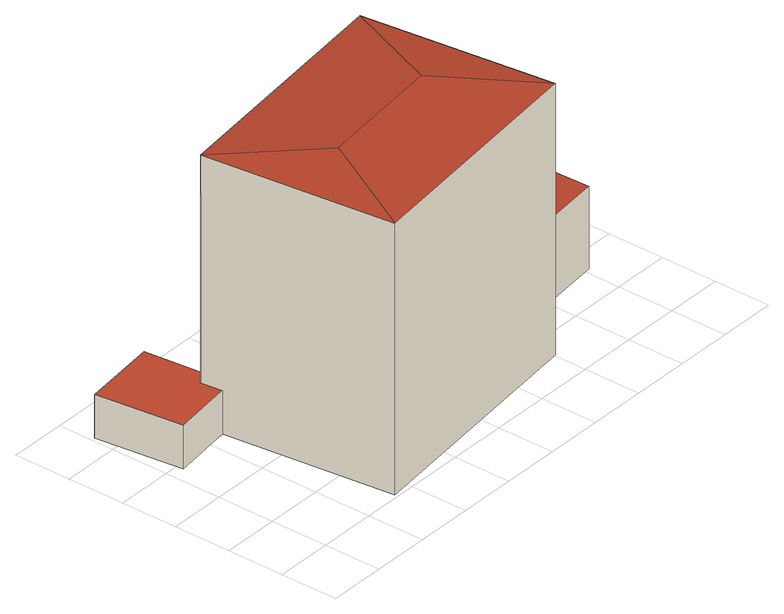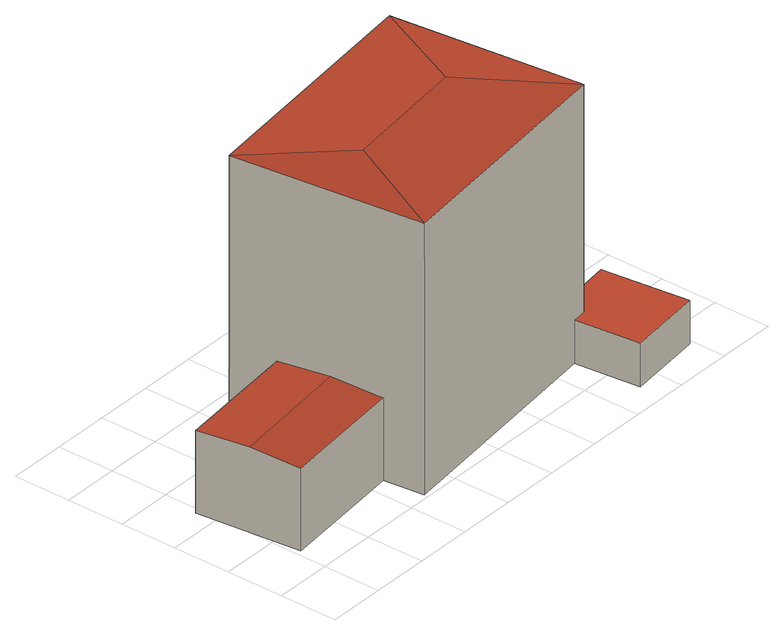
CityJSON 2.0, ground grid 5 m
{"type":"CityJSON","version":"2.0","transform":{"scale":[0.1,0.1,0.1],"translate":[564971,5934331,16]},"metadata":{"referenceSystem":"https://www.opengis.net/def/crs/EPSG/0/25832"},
"CityObjects":{
"building1":{"type":"Building","attributes":{"Grundfläche 2D":515,"Grundhöhe NN":16.29},"geometry":[{"type":"Solid","lod":"3","boundaries":[[[[0,1,2]],[[2,1,3,4]],[[3,5,4]],[[4,5,0,2]],[[6,7,8,9]],[[9,8,10,11]],[[12,13,14,15,16,17]],[[18,11,10,19]],[[20,6,9,11,18]],[[21,22,23,7,6,20]],[[24,25,1,0,13,12]],[[26,3,1,25]],[[19,10,8,7,23,22,21,27,5,3,26]],[[28,14,13,0,5,27]],[[29,16,15,30]],[[31,17,16,29]],[[24,12,17,31]],[[30,15,14,28]],[[27,21,20,18,19,26,25,24,31,29,30,28]]]],"semantics":{"surfaces":[{"type":"RoofSurface"},{"type":"WallSurface"},{"type":"GroundSurface"}],"values":[[0,0,0,0,0,0,0,1,1,1,1,1,1,1,1,1,1,1,2]]}}]}
},
"vertices":[
[65,170,240],[84,3,240],[128,92,246],[301,29,240],[241,106,246],[281,196,240],[395,173,75],[285,161,75],[291,116,78],[400,129,78],[296,70,75],[405,82,75],[67,151,41],[65,170,41],[77,171,41],[71,228,41],[4,220,41],[13,144,41],[405,82,3],[296,70,3],[395,173,3],[285,161,3],[285,161,35],[285,161,41],[67,151,3],[84,3,3],[301,29,3],[281,196,3],[77,171,3],[4,220,3],[71,228,3],[13,144,3]
]}
